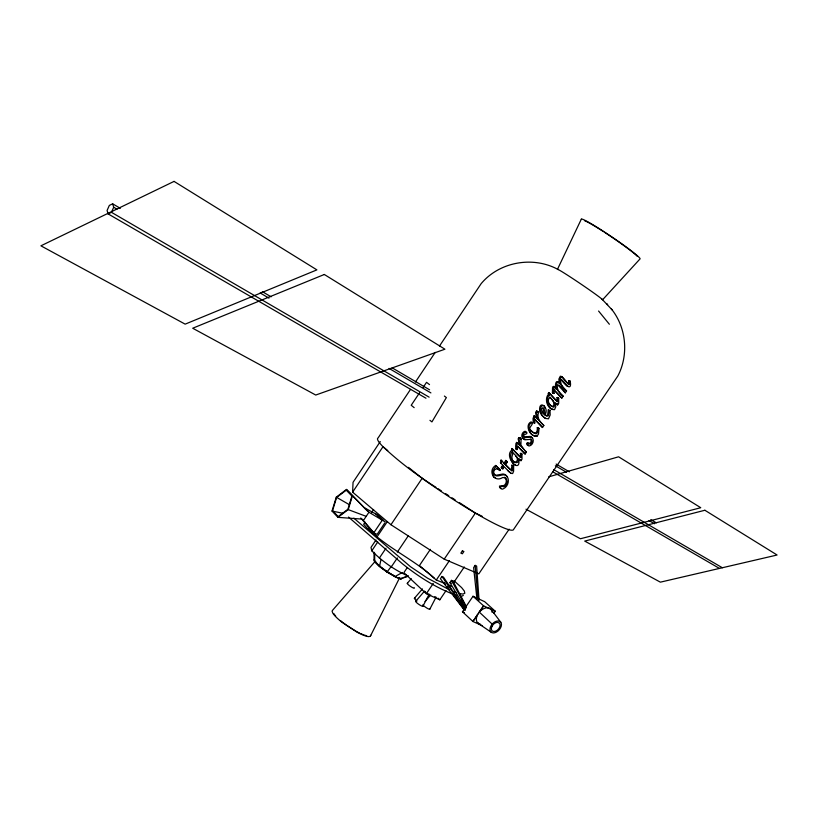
<?xml version="1.0" encoding="UTF-8"?>
<svg xmlns="http://www.w3.org/2000/svg" width="818" height="818" viewBox="0 0 818 818"><rect width="100%" height="100%" fill="white"/><g stroke="black" fill="none" stroke-linecap="round" stroke-linejoin="round"><path stroke-width="1.23" d="M507.62 470.36L510.861 473.336L512.651 473.53L513.612 471.26L513.643 465.769L511.925 465.156L511.536 469.716L509.573 469.133M511.925 465.156L512.722 465.923L511.915 470.82L503.99 463.223L505.821 460.432L507.375 461.966L505.544 464.757L509.021 468.509M526.148 432.466L525.105 431.229C522.467 431.822 520.954 435.36 522.283 437.732L524.829 439.787L530.187 439.409L531.7 440.043L532.16 441.863L531.107 443.806L530.105 444.184L527.518 442.835L526.853 443.336L526.853 444.665L528.152 445.299M562.314 377.149L560.708 377.108L559.952 378.427L560.095 383.806C556.506 378.54 555.586 387.139 556.823 389.491L554.604 387.159L553.806 387.456L553.295 393.478L554.072 393.386L554.246 390.176L561.864 398.069L563.142 396.127C554.993 390.994 554.952 376.3 565.32 392.824L566.577 390.902C560.187 387.977 557.14 371.423 566.669 385.585M548.295 409.941L549.154 410.626L548.51 415.636L546.935 416.229L544.921 414.89C549.86 407.896 538.684 398.867 539.655 410.748A14.939 13.661 -51.5 0 0 542.109 415.616L545.361 418.438L548.489 418.806L550.177 414.992L550.003 410.534L548.295 409.941L547.651 414.941L546.721 415.605L545.279 415.125M509.144 529.185L478.796 573.868L444.215 559.144L390.943 524.727L352.619 492.15L353.049 482.313L380.268 441.567M517.712 443.192L519.604 445.176L518.152 438.888L518.704 437.824L519.839 437.722L521.066 439.082L520.913 445.053L524.358 449.91M538.132 411.822L536.997 411.924L536.444 412.998L537.876 419.337L536.127 416.004L535.606 412.292L536.536 411.045L538.541 412.456C536.547 417.579 540.054 422.313 543.837 425.503L542.518 427.517L534.348 419.031M408.397 576.158L400.503 578.888L394.889 576.629L387.037 571.986L379.501 566.445L380.963 559.635M519.675 456.689L520.473 455.738L520.371 453.428L521.138 453.295L521.956 454.051L521.996 459.133L521.025 460.677L519.205 459.389M513.684 464.133C510.473 460.646 509.154 454.685 512.62 450.892L511.526 449.511L511.935 448.52L520.841 457.538L521.178 454.184L520.371 453.428M556.342 400.881L557.14 399.93L557.048 397.589L557.825 397.466L558.694 398.141L558.704 403.294L557.723 404.838L555.851 403.622M550.381 408.274C547.201 404.685 545.923 398.673 549.41 394.838L548.264 393.53L548.673 392.528L557.559 401.658L557.917 398.264L557.048 397.589M500.442 462.712L501.066 460.094L501.853 460.861L501.229 463.479L500.442 462.712L503.52 465.923L502.088 468.111L501.291 467.334L502.722 465.145L503.52 465.923M424.603 591.046L424.931 591.557M562.232 377.221L567.886 383.775L568.735 383.069L568.51 380.595L570.156 381.086C572.528 392.865 563.643 383.448 560.77 379.153L561.649 379.808M560.095 383.806L559.215 383.151L558.868 379.102L560.299 376.229C563.858 375.82 570.126 390.094 569.41 381.239L568.51 380.595M337.936 517.344L348.223 509.614L352.486 495.585L346.454 489.44L336.28 497.17L332.016 511.046L337.936 517.344L362.067 519.103L373.816 532.804L377.108 534.379L384.726 523.05M495.268 611.25L483.581 605.852L478.827 612.713A9.54 6.268 -47.9 0 0 477.845 614.195L472.927 621.496L462.467 611.792L473.029 596.261L484.706 601.7L495.268 611.25L493.857 613.316M512.62 450.892L512.743 449.266L511.935 448.52M549.41 394.838L549.543 393.192L548.673 392.528M528.346 443.571L527.498 444.982L528.98 446.045C532.191 445.677 534.277 441.393 532.804 438.54A3.62 3.303 -48.4 0 0 531.015 437.129L525.473 437.61L523.817 436.812L523.817 434.992L526.802 433.601L526.843 432.395L525.933 431.955C523.285 432.548 521.772 436.086 523.101 438.468M108.129 213.907L111.442 212.312L113.692 207.251L112.639 203.815L109.336 205.42L107.086 210.461L108.129 213.907L425.963 398.223M374.992 561.588L332.732 610.085L332.067 611.128L332.732 613.009A22.526 4.611 33.9 0 0 341.893 622.181L356.801 632.028A23.589 4.836 33.9 0 0 368.448 636.609L370.268 636.373L370.799 635.249M370.268 636.373L399.818 577.375M422.926 606.21L429.205 594.113M429.818 609.175L436.076 597.14M499.849 470.534L499.062 469.757L499.522 469.062L495.647 465.462C487.487 470.391 494 483.111 502.61 477.569C508.09 476.567 508.591 485.595 503.868 486.679L501.117 486.291C498.407 487.416 501.935 490.36 503.673 488.612C507.886 486.567 509.859 480.34 507.058 476.434A5 4.56 -44.9 0 0 503.53 474.818C500.289 474.931 494.808 478.172 493.765 473.162C492.845 469.287 497.6 467.15 499.849 470.534L500.309 469.839L499.522 469.062M502.037 468.121L502.825 468.898L504.256 466.71L508.418 471.137M524.266 453.274L525.585 451.27L526.414 452.017L525.095 454.031L517.528 446.137M410.524 389.388L378.049 437.998A81.851 8.691 33.9 0 0 382.998 446.7L387.752 450.616M415.462 381.986L435.227 352.394M439.471 346.055L481.117 283.703C499.461 261.648 533.264 255.758 558.234 269.582M352.619 492.15L382.998 446.7C399.235 461.976 417.17 475.411 435.984 487.344M419.573 392.752L411.209 405.268L414.164 407.65M423.059 387.538L426.546 382.323L429.522 384.613M363.417 520.493L368.938 512.252L364.695 507.917L377.793 515.064L383.724 520.473M365.104 522.191L363.693 524.307C383.857 546.71 412.487 558.05 434.368 578.234M371.474 512.702L373.601 509.532M478.827 612.713L483.581 605.852L473.029 596.261M387.313 521.598L377.108 536.792L368.581 527.651M375.973 539.992L371.004 547.395L371.781 550.821C382.2 561.332 394.613 570.136 408.182 576.056M371.781 550.821L377.742 541.966M390.943 524.727L422.139 478.315A81.851 8.691 33.9 0 0 513.622 529.399L617.835 376.014C628.899 354.879 626.404 327.537 611.373 308.948M379.347 558.091L386.014 548.193M397.333 552.089L408.294 535.81M391.321 566.864L397.333 557.937M477.845 614.195L472.927 621.496L482.487 625.78M407.292 567.58L403.877 572.641L426.311 593.715L439.808 599.819L446.035 590.637M430.37 549.348L419.44 565.535L436.311 580.013L444.379 583.295M444.215 559.144L475.391 513.06L482.139 516.281M426.311 593.715L433.284 583.408M436.311 580.013L449.43 560.627M465.064 609.298L443.458 577.089L441.935 576.465L440.401 578.725L464.103 609.819M465.657 608.582L449.92 582.61L451.434 580.361L452.947 580.985L466.424 606.721M453.346 583.081L464.276 566.966M479.062 600.3L476.628 566.015L475.156 565.381L473.632 567.62L476.945 598.97M548.541 394.174C543.837 399.01 547.712 410.155 554.563 409.654L555.77 406.863L555.371 402.681L557.17 404.736M511.812 450.145C503.131 456.761 521.608 475.698 518.653 458.571L520.473 460.575M387.037 571.986L391.352 566.373M513.183 453.131C506.71 466.107 528.295 465.759 512.375 452.374M407.272 583.316L411.27 578.674M414.419 598.255L422.466 588.929M415.718 601.312L423.816 591.935M425.053 601.496L430.697 594.972M495.647 465.462L496.424 466.229C493.366 468.857 491.045 473.581 493.816 477.242M531.884 422.323L531.025 421.873C524.236 425.074 530.473 437.691 536.997 436.25L538.479 434.092L539.072 428.458L537.314 427.569L537.262 430.401L536.046 432.906L533.203 432.466M554.604 387.159L553.326 386.444L552.539 387.722L552.426 392.804L553.295 393.478M537.876 419.337L534.031 415.871L533.019 418.581L533.264 422.385L534.819 422.947L534.532 420.636L535.187 419.736L542.518 427.517M535.238 416.597L534.502 416.894L533.857 419.286L534.103 423.09M516.587 442.446L517.763 443.213L516.587 442.446L515.841 443.704L515.841 448.918L517.375 449.522L517.078 447.221L517.733 446.331L525.095 454.031M517.405 443.182L516.393 445.882L516.659 449.675M556.291 404.051L557.344 403.724M519.655 459.818L520.708 459.481M479.593 624.052L477.456 622.631M394.889 576.629L402.333 572.488M400.503 578.888L402.108 578.06L401.321 578.97L397.119 577.702L387.262 572.109M520.657 438.458L519.512 438.56L518.97 439.624L520.422 445.912L516.956 442.466M461.475 596.322L463.305 595.473M501.281 488.213L499.594 487.538L499.501 486.035L503.08 485.882C506.628 484.931 507.518 479.297 504.512 477.231M403.305 577.631L406.863 576.363M548.725 476.843L618.592 456.802L700.77 507.722L580.432 538.755L525.984 509.195M569.41 381.239L570.156 381.086M515.841 448.918L517.375 449.522M533.264 422.385L534.819 422.947M512.722 465.923L513.643 465.769M521.178 454.184L521.956 454.051M557.917 398.264L558.694 398.141M549.154 410.626L550.003 410.534M552.426 392.804L554.072 393.386M552.978 409.235L550.8 408.663M568.285 386.362L567.058 386.024M527.518 442.835L529.277 443.438L530.718 442.538L531.352 440.452L530.453 438.939M535.115 435.851L532.794 435.156M458.949 593.459L462.988 594.093L464.808 593.255L464.327 591.036L461.628 587.61L454 580.739M537.314 427.569L539.072 428.458M524.88 439.215L523.264 438.714M332.016 511.046L342.895 513.275M374.031 552.201L374.051 560.759L379.368 566.312M457.426 595.708C437.252 588.725 418.928 576.976 402.333 563.714L348.509 517.058M452.927 591.373L456.546 592.631M435.524 597.089L434.726 596.711M348.223 509.614L366.29 516.393M494.072 477.354L495.35 477.845M544.195 405.738C541.117 404.358 539.716 409.174 540.504 411.444A14.959 13.671 -51.5 0 0 542.958 416.311L544.082 417.487M447.845 584.696L451.301 586.107M449.92 582.61L451.424 583.224M514.174 464.419L515.279 464.89M449.665 589.911L427.487 578.132L410.483 566.7L353.846 518.162M462.467 611.792L464.43 612.682M510.78 472.886L509 471.73M544.502 417.732L545.739 418.325M385.411 522.017L368.938 512.252M428.223 593.878L427.436 593.449M336.28 497.17L349.358 504.675M552.886 471.833L719.441 568.418M111.442 212.312L429.143 397.159M553.755 469.655L722.345 567.743M113.692 207.251L117.005 209.183M260.185 292.987L268.989 298.141M389.041 368.407L430.902 392.906M555.35 465.739L566.373 472.19M648.971 520.534L654.482 523.755M112.639 203.815L120.348 208.334M262.312 291.637L271.116 296.801M392.17 367.834L429.583 389.797M556.138 464.062L569.348 471.812M650.78 519.594L656.281 522.825M386.945 571.905L379.603 566.516M438.111 488.735L441.311 490.82M445.565 493.602L448.765 495.688M451.955 497.773L455.156 499.859M459.419 502.641L475.391 513.06M346.924 625.565L356.484 631.506A22.219 4.55 33.9 0 0 359.848 633.224M422.139 478.315L408.489 467.354M478.152 623.357L491.301 632.294M497.139 468.387L499.062 469.757M568.551 383.662L569.451 384.317M568.265 383.877L569.154 384.532M560.381 379.051L561.26 379.705M346.034 624.901L342.456 622.242A21.217 4.346 33.9 0 1 340.441 620.596M566.577 390.902L560.606 384.429M556.598 384.583L557.477 385.237M565.32 392.824L558.101 385.247M553.326 386.444L554.195 387.098M553.735 386.495L556.823 389.491M563.142 396.127L557.528 390.309M553.377 389.511L554.246 390.176M553.183 389.654L554.052 390.309M561.864 398.069L553.633 389.593M444.389 396.055L446.372 397.579L431.924 421.904L429.951 420.319M548.264 393.53L549.123 394.204M556.956 400.789L557.825 401.464M556.69 400.984L557.559 401.658M556.854 404.153L557.723 404.838M425.749 592.283L425.186 591.813M544.062 414.194L544.921 414.89M538.541 412.456L537.293 411.127M536.536 411.045L537.385 411.74M534.031 415.871L534.87 416.566M543.837 425.503L538.418 419.798M500.309 469.839L496.424 466.229M536.158 435.513L536.997 436.25M526.853 443.336L527.682 444.072M521.066 439.082L519.839 437.722M519.082 437.64L519.9 438.366M601.976 299.132L612.171 309.92M522.988 436.086L524.645 436.873L530.176 436.403A3.609 3.303 -48.4 0 1 531.966 437.804L532.283 438.53M520.289 456.587L521.107 457.344M520.023 456.781L520.841 457.538M511.526 449.511L512.334 450.268M479.317 612.109L492.18 624.134M438.008 598.142L439.808 599.819M520.207 459.91L521.025 460.677M534.389 415.892L537.037 418.632M511.536 469.716L512.344 470.493M374.215 559.594L374.726 561.823L379.501 566.445M511.107 470.043L511.915 470.82M493.52 473.847L495.964 475.278L502.733 474.031A4.99 4.55 -44.9 0 1 506.26 475.647L507.129 477.109M507.375 461.966L506.618 461.199L504.788 463.99L501.066 460.094M505.821 460.432L506.577 461.199M503.08 485.882L503.868 486.679M375.973 514.174L382.129 520.422L373.816 532.804L360.748 518.009M559.215 383.151C555.626 377.896 554.716 386.474 555.943 388.836M524.226 449.859L526.414 452.017M346.454 489.44L365.912 509.461M352.486 495.585L367.896 511.485M542.17 412.282L543.367 413.53L543.203 408.008M518.939 456.086L512.743 449.266M501.291 467.334L502.825 468.898M555.678 400.166L549.543 393.192M532.518 432.037C526.076 428.09 532.958 425.902 532.406 422.742L531.853 422.579C527.089 424.43 528.898 431.464 531.792 434.348M530.361 429.869L534.042 433.192L536.219 433.837L537.835 432.231L538.162 428.295M520.994 446.331L523.54 449.164M549.88 397.344C551.956 399.511 555.616 403.202 553.152 406.311L551.199 406.025L548.489 403.213M606.956 303.764L607.651 304.593M598.582 311.034L609.369 324.255M511.823 459.062C514.624 465.636 520.32 459.951 515.585 455.902M491.178 609.553L500.79 622.222M444.184 582.406L445.698 584.441M447.201 586.475L448.704 588.51M453.97 595.637L464.501 609.901M441.935 576.465L465.381 610.248M461.362 600.3L462.599 602.437M463.847 604.574L465.084 606.711M451.434 580.361L466.444 607.764M556.506 387.773L556.843 389.092M559.809 381.945L560.095 383.376M544.553 406.679L544.808 408.039M475.156 565.381L478.049 598.878M374.654 553.091L374.726 561.823M429.808 609.001A4.346 0.746 34.2 0 1 427.037 608.163A4.346 0.746 34.2 0 1 422.814 604.86M422.538 605.463A4.366 0.757 34.2 0 1 421.301 605.831A4.366 0.757 34.2 0 1 416.495 602.529A4.366 0.757 34.2 0 1 416.73 601.465M394.481 575.79A14.704 2.454 33.9 0 1 392.579 574.798M391.566 574.236A14.704 2.454 33.9 0 1 375.523 561.209M335.677 616.046A21.217 4.346 33.9 0 1 333.826 613.602M366.628 635.709A22.219 4.55 33.9 0 1 364.634 635.177M363.775 634.891A22.219 4.55 33.9 0 1 360.891 633.705M414.276 587.753A4.315 0.726 34.1 0 1 410.37 586.312A4.315 0.726 34.1 0 1 407.732 583.306M488.08 607.825A9.54 6.268 -47.9 0 1 492.129 612.334M480.432 624.216A9.54 6.268 -47.9 0 1 477.559 614.707M479.604 611.792A9.54 6.268 -47.9 0 1 487.64 607.784M416.771 600.77A4.335 0.746 34.2 0 1 415.135 598.306M584.645 220.768A32.72 2.188 34.1 0 1 603.582 231.678M604.574 232.322A32.72 2.188 34.1 0 1 637.263 256.331M541.311 408.959L541.976 411.566L544.215 414.225C545.718 412.292 543.765 405.268 541.311 408.959M548.408 399.501C547.784 402.712 550.361 406.454 553.5 407.18L554.021 406.996C556.7 403.438 552.068 399.562 549.952 397.108L548.408 399.501M351.924 496.005L347.895 509.277L338.161 516.587L332.568 510.626L336.597 497.497L346.229 490.186L351.924 496.005M581.301 219.204L557.457 269.357A27.209 0.951 34.1 0 1 580.402 283.693A27.209 0.951 34.1 0 1 602.549 299.817L640.044 258.907A35.46 2.372 34.1 0 0 611.844 236.913A35.46 2.372 34.1 0 0 581.301 219.204M491.986 626.322L491.894 626.516A5.327 3.466 -48 0 0 495.708 631.159A5.327 3.466 -48 0 0 499.614 623.326L497.641 622.365A5.327 3.466 -48 0 0 493.172 624.615L491.986 626.322M492.099 624.226L490.902 626.015A6.953 4.519 -48 0 0 491.955 632.662A6.953 4.519 -48 0 0 499.45 629.553A6.953 4.519 -48 0 0 500.606 621.997L498.223 620.964A6.953 4.519 -48 0 0 492.385 623.899L492.099 624.226M462.395 550.841L460.851 553.121L462.364 553.786L463.908 551.506L462.395 550.841M174.06 181.392L40.9 245.819L185.154 324.143L316.893 269.879L174.06 181.392M324.317 274.48L192.69 328.233L315.738 395.043L444.92 349.204L324.317 274.48M704.871 510.258L584.717 541.087L660.371 582.16L777.1 555.013L704.871 510.258"/></g></svg>
